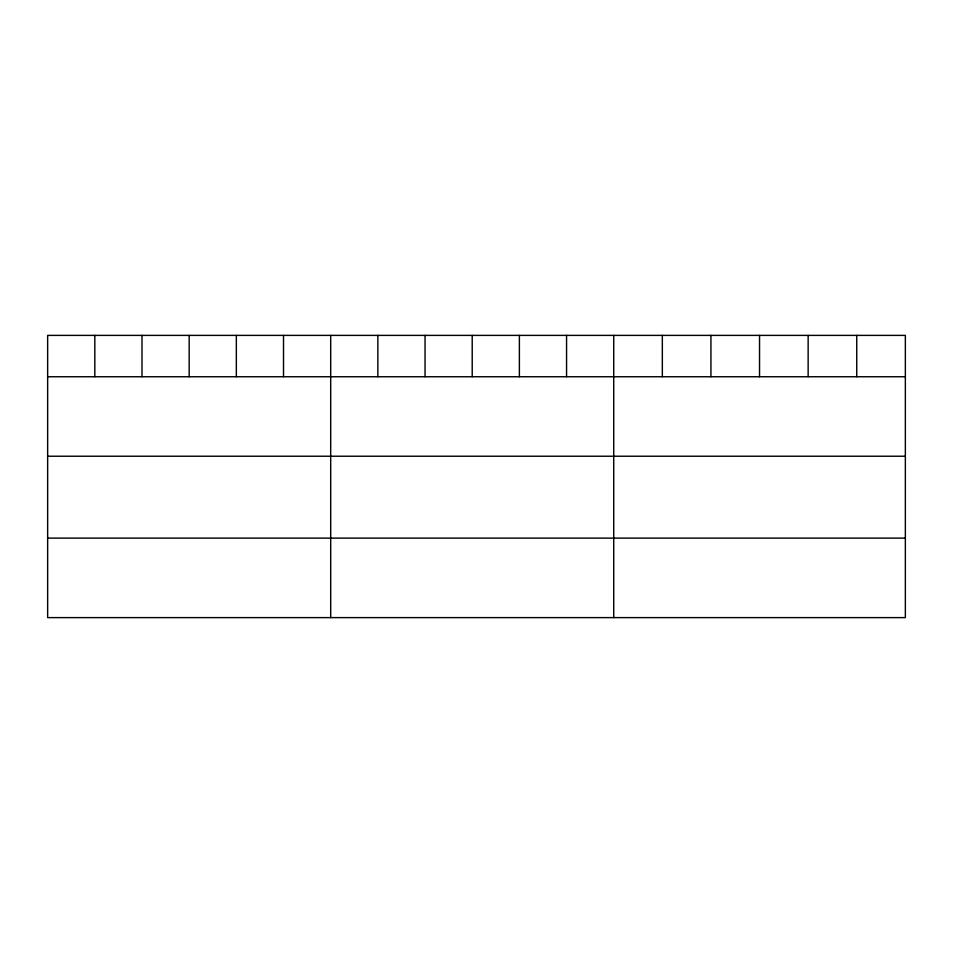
<?xml version="1.0" encoding="UTF-8"?>
<svg xmlns="http://www.w3.org/2000/svg" width="953" height="953" viewBox="0 0 953 953"><rect width="100%" height="100%" fill="white"/><g stroke="black" fill="none" stroke-linecap="round" stroke-linejoin="round"><path stroke-width="1.43" d="M905.35 376.745L905.35 617.615L47.65 617.615L47.65 335.385L905.35 335.385L905.35 376.745L47.65 376.745M47.65 456.225L905.35 456.225M47.65 538.123L905.35 538.123M856.747 335.385L856.747 376.745M808.144 335.385L808.144 376.745M759.541 335.385L759.541 376.745M710.938 335.385L710.938 376.745M662.335 335.385L662.335 376.745M613.732 335.385L613.732 617.615M566.558 335.385L566.558 376.745M519.385 335.385L519.385 376.745M472.211 335.385L472.211 376.745M425.038 335.385L425.038 376.745M377.864 335.385L377.864 376.745M330.691 335.385L330.691 617.615M283.517 335.385L283.517 376.745M236.344 335.385L236.344 376.745M189.171 335.385L189.171 376.745M141.997 335.385L141.997 376.745M94.823 335.385L94.823 376.745"/></g></svg>
